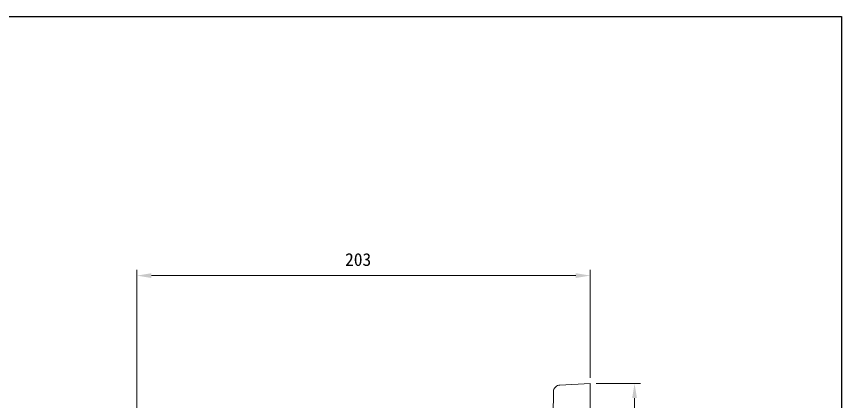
# Model space of a CAD drawing. Units: millimetres on the paper. Extents: x -142 to 142, y -95 to 95.
# Drawn here: x 0 to 141.8, y 28.8 to 94.8 of the extents above; entities that cross this region are included whole.
import ezdxf
from ezdxf.enums import TextEntityAlignment as Align

# ---------------------------------------------------------------- set-up
doc = ezdxf.new("R2010")
doc.units = ezdxf.units.MM
doc.layers.add('0-0_0', color=7, linetype='Continuous')
doc.layers.add('0-2_枠', color=7, linetype='Continuous')
doc.layers.add('0-3_AM_5', color=7, linetype='Continuous', lineweight=18)
doc.layers.add('0-5_レイヤー_1', color=7, linetype='Continuous', lineweight=18)
doc.styles.add('ＭＳ ゴシック', font='')
doc.styles.get('ＭＳ ゴシック').set_extended_font_data('MS Gothic')

# ---------------------------------------------------------------- blocks, each defined once
blk = doc.blocks.new('U21')
at = {"layer": '0-3_AM_5', "style": 'ＭＳ ゴシック'}
blk.add_text('203', height=2.199, dxfattribs=at).set_placement((285.384, 205.653), align=Align.BOTTOM_LEFT)

msp = doc.modelspace()

# ---------------------------------------------------------------- linework, layer by layer
at = {"layer": '0-2_枠'}
msp.add_lwpolyline([(-141.803, 94.842), (141.803, 94.842), (141.803, -94.842), (-141.803, -94.842)], close=True, dxfattribs=at)
at = {"layer": '0-3_AM_5', "color": 3}
for p, q in [((20.696, 6.027), (20.696, 51.305)), ((98.612, 32.748), (98.612, 51.305)), ((96.112, 50.305), (23.196, 50.305)), ((99.612, 31.748), (107.233, 31.748)), ((106.233, -14.291), (106.233, 29.248))]:
    msp.add_line(p, q, dxfattribs=at)
at = {"layer": '0-3_AM_5'}
for points in [[(23.196, 50.722), (23.196, 49.889), (20.696, 50.305)], [(96.112, 50.722), (96.112, 49.889), (98.612, 50.305)], [(105.816, 29.248), (106.649, 29.248), (106.233, 31.748)]]:
    msp.add_solid(points, dxfattribs=at)
at = {"layer": '0-5_レイヤー_1'}
msp.add_line((98.612, 31.748), (93.399, 31.476), dxfattribs=at)
for points in [[(92.316, 30.393), (92.316, 30.596), (92.383, 30.8), (92.52, 31.004), (92.655, 31.138), (92.791, 31.273), (92.993, 31.41), (93.197, 31.476), (93.399, 31.476)], [(98.612, 30.529), (98.612, 30.935), (98.612, 31.273), (98.612, 31.476), (98.612, 31.68), (98.612, 31.748)], [(92.316, 29.175), (92.316, 29.58), (92.316, 29.919), (92.316, 30.19), (92.316, 30.327), (92.316, 30.393)], [(98.612, 30.529), (98.612, 30.327), (98.612, 29.919), (98.612, 29.446), (98.612, 28.769), (98.612, 28.024), (98.612, 27.143), (98.612, 26.264), (98.612, 25.317), (98.612, 24.979)], [(92.249, 24.706), (92.249, 25.519), (92.249, 26.264), (92.249, 26.941), (92.249, 27.549), (92.249, 28.159), (92.316, 28.565), (92.316, 28.903), (92.316, 29.175)]]:
    msp.add_lwpolyline(points, dxfattribs=at)

# ---------------------------------------------------------------- block references
at = {"layer": '0-0_0'}
msp.add_blockref('U21', (-228.904, -154.348), dxfattribs=at)

doc.saveas('drawing.dxf')
